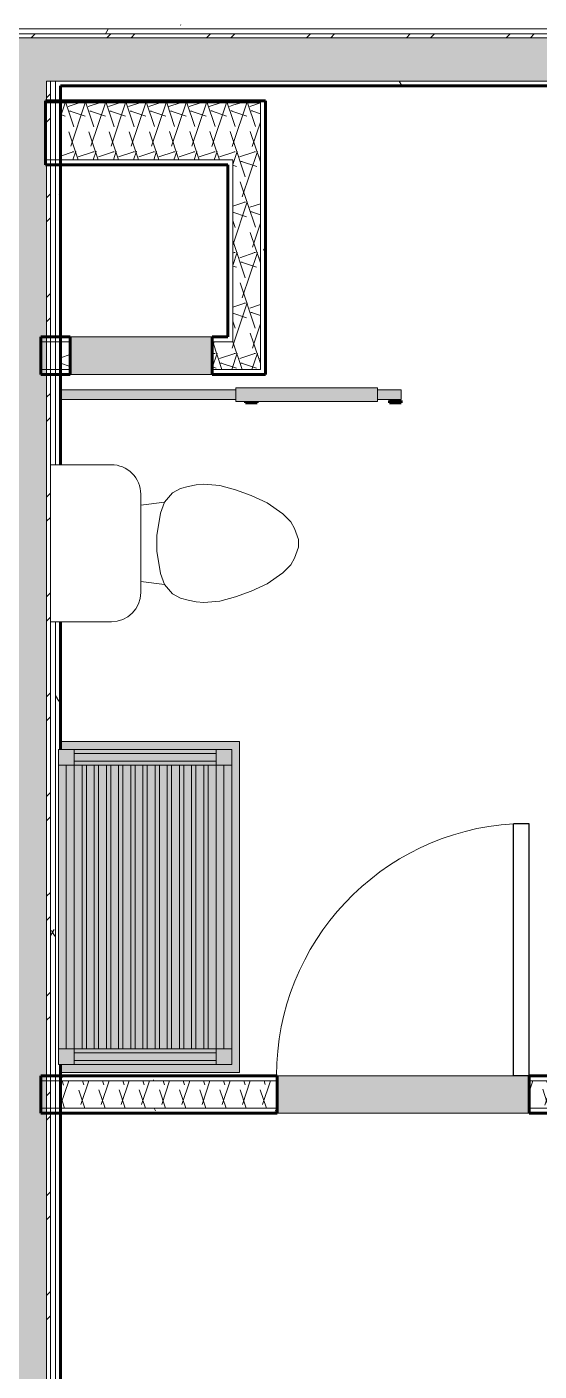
# Model space of a CAD drawing. Header units: inches. Extents: x -4169 to -1846, y 9706 to 12377.
# Drawn here: x -2935.5 to -2870.5, y 10210.2 to 10380.9 of the extents above; entities that cross this region are included whole.
import ezdxf

# ---------------------------------------------------------------- set-up
doc = ezdxf.new("R2010")
doc.units = ezdxf.units.IN
doc.header["$MEASUREMENT"] = 0
for name, color, linetype, lineweight in [('0-1', 7, 'Continuous', 5), ('0-2', 50, 'Continuous', 18), ('A-DOOR-1', 250, 'Continuous', 9), ('A-DOOR-2', 90, 'Continuous', 30), ('A-DOOR-3', 135, 'Continuous', 18), ('A-DOOR-4', 50, 'Continuous', 18), ('A-DOOR-5', 10, 'Continuous', 60), ('A-WALL', 113, 'Continuous', 18), ('A-WALL-1', 8, 'Continuous', 5), ('A-WALL-3', 252, 'Continuous', 18), ('A-WALL-4', 10, 'Continuous', 60), ('A-WALL-5', 50, 'Continuous', 18), ('A-WALL-PATT-1', 250, 'Continuous', 9), ('A-WALL-PATT-2', 253, 'Continuous', 9), ('A-WALL-PATT-4', 111, 'Continuous', 9), ('I-WALL-3', 2, 'Continuous', 60), ('P-SANR-FIXT-2', 250, 'Continuous', 9), ('Q-CASE-1', 9, 'Continuous', 9), ('Q-CASE-3', 250, 'Continuous', 9)]:
    doc.layers.add(name, color=color, linetype=linetype, lineweight=lineweight)
pattern_1 = [(0, (0, 0), (20.48, 5.12), [0.845, -14.515, 0.845, -14.515, -81.92]), (0, (0, 0), (20.48, 5.12), [-30.72, 0.845, -29.875, 0.845, -14.515, -35.84]), (0, (0, 0), (20.48, 5.12), [-76.8, 0.845, -9.395, 0.845, -24.755]), (120, (7.68, 2.56), (-14.67405006737632, 15.1762002695053), [0.8449999999999999, -14.515, 0.8449999999999999, -14.515, -81.91999999999999]), (120, (7.68, 2.56), (-14.67405006737632, 15.1762002695053), [-30.72, 0.8449999999999999, -29.875, 0.8449999999999999, -14.515, -35.84]), (120, (7.68, 2.56), (-14.67405006737632, 15.1762002695053), [-76.79999999999998, 0.8449999999999999, -9.394999999999998, 0.8449999999999999, -24.755]), (240, (10.24, 12.8), (-5.805949932623669, -20.2962002695053), [0.845, -14.515, 0.845, -14.515, -81.92]), (240, (10.24, 12.8), (-5.805949932623669, -20.2962002695053), [-30.72, 0.845, -29.875, 0.845, -14.515, -35.84]), (240, (10.24, 12.8), (-5.805949932623669, -20.2962002695053), [-76.8, 0.845, -9.395, 0.845, -24.755])]
pattern_2 = [(161.57, (0.32, 0.32), (-2.560496184573631, -0.0005373861552858683), [0, -18.214, 2.022, 0]), (18.43, (-0.32, 0.32), (-2.560496184573631, 0.0005373861552860904), [0, -18.214, 2.022, 0]), (108.43, (0.32, 0.32), (1.279220909290681, -6.400876726295667), [6.069999999999999, -14.166]), (71.57, (-0.32, 0.32), (1.279220909290681, 6.400876726295667), [6.07, -14.166])]
pattern_3 = [(45, (0, 0), (-6.335676759431466, 6.335676759431466), []), (45, (0, 9.6), (-6.335676759431466, 6.335676759431466), [])]

# ---------------------------------------------------------------- blocks, each defined once
blk = doc.blocks.new('SWING - SINGLE - FLUSH - 2-8 x 6-8 - PASSAGE-2632542-ENLARGED RCP - 2ND FLOOR PLAN')
at = {"layer": 'A-DOOR-1'}
blk.add_arc((16.00000000000093, 2.37499999999944), 32.06659275674492, 93.57587052023096, 179.9999999999998, dxfattribs=at)
at = {"layer": 'A-DOOR-2'}
for p, q in [((14, 2.374999999999781), (14, 34.37916177666408)), ((16.00000000000093, 34.37916177666408), (14, 34.37916177666408)), ((16.00000000000093, 2.374999999999781), (16.00000000000093, 34.37916177666408)), ((16.00000000000093, 2.374999999999781), (14, 2.374999999999781))]:
    blk.add_line(p, q, dxfattribs=at)
blk = doc.blocks.new('Toilet-Domestic-3D - Toilet-Domestic-3D-1352612-ENLARGED RCP - 2ND FLOOR PLAN')
at = {"layer": 'P-SANR-FIXT-2'}
for p, q in [((-9.976221549255797, 19.47622154925572), (9.976221549255834, 19.47622154925572)), ((-9.976221549255797, 11.74999999999998), (-9.976221549255797, 19.47622154925572)), ((9.976221549255834, 19.47622154925572), (9.976221549255834, 11.74999999999989)), ((6.24999999999998, 8.023778450744098), (-6.250000000000018, 8.023778450744098)), ((-4.861662917351556, 8.023778450744098), (-5.209379619536154, 4.999999999999911)), ((4.861662917351547, 8.023778450744098), (5.209379619536154, 4.999999999999936)), ((-3.835640909808955, 5.499999999999876), (-5.209379619536155, 4.99999999999991)), ((-0.9999999999997728, 5.999999999999972), (-3.835640909808916, 5.499999999999884)), ((0.9999999999997808, 5.999999999999972), (-0.9999999999997728, 5.999999999999972)), ((3.835640909808861, 5.499999999999932), (0.9999999999997852, 5.999999999999972)), ((5.209379619536155, 4.999999999999937), (3.835640909808857, 5.499999999999933)), ((-6.401133212130356, 3.999999999999926), (-6.967897106716618, 2.999999999999912)), ((-5.209379619536154, 4.999999999999911), (-6.401133212130357, 3.999999999999923)), ((6.401133212130349, 3.999999999999955), (5.209379619536156, 4.999999999999936)), ((6.967897106716618, 2.999999999999936), (6.40113321213035, 3.999999999999953)), ((-7.235846299147757, 1.999999999999842), (-7.412844257252363, 0.9961946980916907)), ((-6.967897106716618, 2.999999999999916), (-7.235846299147756, 1.999999999999837)), ((7.235846299147753, 1.999999999999948), (6.967897106716618, 2.999999999999932)), ((7.412844257252371, 0.9961946980917603), (7.235846299147749, 1.999999999999968)), ((-7.412844257252363, 0.9961946980916817), (-7.50000000000002, 3.647082635893639e-14)), ((-7.50000000000002, 2.626845807189436e-14), (-7.325688514504699, -1.992389396183531)), ((7.325688514504699, -1.992389396183527), (7.50000000000002, 8.759659664292484e-14)), ((7.500000000000021, 7.083352582108447e-14), (7.412844257252374, 0.9961946980917403)), ((-7.325688514504693, -1.99238939618356), (-6.787750874495926, -4.000000000000001)), ((6.787750874495935, -4.000000000000014), (7.325688514504697, -1.99238939618353)), ((-6.787750874495902, -4.000000000000084), (-6.05981040596345, -6.000000000000223)), ((6.05981040596353, -6.000000000000034), (6.787750874495948, -3.999999999999969)), ((-6.059810405963483, -6.000000000000149), (-5.127195089653489, -8.000000000000112)), ((5.12719508965351, -8.000000000000068), (6.059810405963534, -6.000000000000026)), ((-5.127195089653483, -8.000000000000119), (-3.739764113511693, -10.0000000000001)), ((3.739764113511725, -10.00000000000005), (5.127195089653514, -8.00000000000006)), ((-3.739764113511675, -10.00000000000013), (-2.739764113511752, -11.00000000000004)), ((2.739764113511739, -11.00000000000005), (3.73976411351172, -10.00000000000006)), ((-2.739764113511752, -11.00000000000004), (-1.873738709727293, -11.50000000000007)), ((-1.8737387097273, -11.50000000000006), (-0.5000000000001319, -12.00000000000002)), ((0.5000000000001499, -12.00000000000002), (1.87373870972732, -11.50000000000006)), ((1.873738709727307, -11.50000000000006), (2.73976411351174, -11.00000000000005)), ((-0.5000000000001313, -12.00000000000002), (0.5000000000001497, -12.00000000000002))]:
    blk.add_line(p, q, dxfattribs=at)
for centre, radius, start, end in [((-6.249999999999996, 11.74999999999996), 3.72622154925582, 179.9999999999996, 269.9999999999993), ((6.250000000000004, 11.74999999999991), 3.726221549255813, 269.9999999999992, 359.9999999999993)]:
    blk.add_arc(centre, radius, start, end, dxfattribs=at)
blk = doc.blocks.new('Bath Vanity - Bath Vanity 42_-2581288-ENLARGED RCP - 2ND FLOOR PLAN')
at = {"layer": 'Q-CASE-1'}
h = blk.add_hatch(color=256, dxfattribs=at)
h.paths.add_polyline_path([(21.7377049180377, 23.99999999998692), (-20.2622950819628, 23.99999999998794), (-20.26229508196323, 1.250000000647439), (-19.26229508196345, 1.250000000647439), (-19.26229508196303, 22.99999999998782), (20.73770491803708, 22.9999999999868), (20.73770491803665, 1.250000000646416), (21.73770491803728, 1.250000000646416), (21.7377049180377, 22.99999999998748)], flags=0)
h.paths.add_polyline_path([(18.73770491803711, 21.99999999998669), (-17.26229508196331, 21.99999999998737), (-17.2622950819634, 20.99999999996406), (18.73770491803702, 20.99999999996338)], flags=0)
h.paths.add_polyline_path([(-17.26229508196212, 19.99999999996327), (-17.26229508196212, 19.45454545451161), (18.73770491803677, 19.45454545451092), (18.73770491803677, 19.99999999996259), (8.436814966736561, 19.99999999996259)], flags=0)
h.paths.add_polyline_path([(8.436814966736561, 18.45454545451047), (-17.26229508196212, 18.45454545451115), (-17.26229508196212, 17.90909090905949), (18.73770491803677, 17.90909090905881), (18.73770491803677, 18.45454545451047)], flags=0)
h.paths.add_polyline_path([(-17.26229508196212, 16.9090909090587), (-17.2622950819622, 16.36363636360704), (18.73770491803668, 16.36363636360635), (18.73770491803677, 16.90909090905802), (8.436814966736561, 16.90909090905802)], flags=0)
h.paths.add_polyline_path([(8.436814966736476, 15.36363636360556), (-17.2622950819622, 15.36363636360624), (-17.2622950819622, 14.81818181815458), (18.73770491803668, 14.81818181815389), (18.73770491803668, 15.36363636360556)], flags=0)
h.paths.add_polyline_path([(8.436814966736476, 13.81818181815344), (-17.2622950819622, 13.81818181815412), (-17.2622950819622, 13.27272727270246), (18.73770491803668, 13.27272727270178), (18.73770491803668, 13.81818181815344)], flags=0)
h.paths.add_polyline_path([(-17.2622950819622, 12.27272727270166), (-17.26229508196229, 11.72727272725), (18.7377049180366, 11.72727272724932), (18.73770491803668, 12.27272727270098), (8.436814966736476, 12.27272727270098)], flags=0)
h.paths.add_polyline_path([(-17.26229508196229, 10.72727272724921), (-17.26229508196229, 10.18181818179754), (18.7377049180366, 10.18181818179686), (18.7377049180366, 10.72727272724852), (8.43681496673639, 10.72727272724852)], flags=0)
h.paths.add_polyline_path([(8.43681496673639, 9.181818181796407), (-17.26229508196229, 9.18181818179709), (-17.26229508196229, 8.636363636345427), (18.7377049180366, 8.636363636344745), (18.7377049180366, 9.181818181796407)], flags=0)
h.paths.add_polyline_path([(8.43681496673639, 7.636363636343949), (-17.26229508196229, 7.636363636344631), (-17.26229508196237, 7.09090909089297), (18.73770491803651, 7.090909090892287), (18.7377049180366, 7.636363636343949)], flags=0)
h.paths.add_polyline_path([(8.436814966736305, 6.090909090891492), (-17.26229508196237, 6.090909090892174), (-17.26229508196237, 5.545454545440513), (18.73770491803651, 5.545454545439831), (18.73770491803651, 6.090909090891492)], flags=0)
h.paths.add_polyline_path([(8.436814966736305, 4.545454545439376), (-17.26229508196237, 4.545454545440058), (-17.26229508196237, 3.999999999988396), (18.73770491803651, 3.999999999987714), (18.73770491803651, 4.545454545439376)], flags=0)
h.paths.add_polyline_path([(18.73770491803651, 2.999999999986918), (-17.26229508196237, 2.999999999987601), (-17.2622950819634, 1.999999999988169), (18.73770491803711, 1.999999999987487), (18.73770491803719, 2.916338168410213)], flags=0)
h = blk.add_hatch(color=256, dxfattribs=at)
h.paths.add_polyline_path([(-19.26229508196354, 22.9999999999876), (-19.26229508196363, 20.99999999996384), (-17.26229508196391, 20.99999999996384), (-17.26229508196382, 22.9999999999876)], flags=0)
h.paths.add_polyline_path([(20.73770491803657, 22.99999999998658), (18.7377049180366, 22.99999999998692), (18.73770491803651, 20.99999999996316), (20.73770491803648, 20.99999999996282), (20.73770491803657, 21.99999999998613)], flags=0)
h.paths.add_polyline_path([(-17.26229508196289, 2.99999999998738), (-19.26229508196388, 2.99999999998738), (-19.26229508196397, 0.9999999999874943), (-17.26229508196391, 0.9999999999874943), (-17.26229508196382, 2.916338168410675)], flags=0)
h.paths.add_polyline_path([(20.73770491803623, 2.999999999986357), (18.737704918036, 2.999999999986698), (18.7377049180366, 0.9999999999874943), (20.73770491803614, 0.9999999999871533), (20.73770491803623, 2.916338168409652)], flags=0)
for points in [[(8.436814966736305, 22.99999999998722), (-17.26229508196365, 22.9999999999879), (-17.26229508196365, 21.99999999998711), (18.73770491803677, 21.99999999998643), (18.73770491803677, 22.99999999998722)], [(-18.76229508196289, 20.99999999996383), (-19.26229508196354, 20.99999999996383), (-19.2622950819638, 2.999999999987366), (-18.76229508196314, 2.999999999987366), (-18.76229508196289, 19.99999999996303)], [(-18.76229508196297, 20.99999999996384), (-18.76229508196323, 2.999999999987373), (-17.76229508196294, 2.999999999987373), (-17.76229508196269, 20.99999999996384)], [(-17.26229508196255, 20.99999999996383), (-17.7622950819626, 20.99999999996383), (-17.76229508196286, 2.999999999987366), (-17.2622950819628, 2.999999999987366), (-17.26229508196255, 19.99999999996303)], [(-17.26229508196255, 20.99999999996383), (-17.26229508196255, 19.99999999996303), (18.73770491803634, 19.99999999996235), (18.73770491803634, 20.99999999996314), (8.436814966736135, 20.99999999996314)], [(18.73770491803634, 20.99999999996315), (18.73770491803608, 2.999999999986684), (19.23770491803614, 2.999999999986684), (19.2377049180364, 20.99999999996315)], [(19.23770491803631, 20.99999999996315), (19.23770491803606, 2.999999999986691), (20.23770491803634, 2.999999999986691), (20.2377049180366, 20.99999999996315)], [(20.73770491803657, 20.99999999996281), (20.23770491803668, 20.99999999996315), (20.23770491803642, 2.999999999986684), (20.73770491803631, 2.999999999986343), (20.73770491803657, 19.99999999996201)], [(8.436814966736135, 19.45454545451069), (-17.26229508196255, 19.45454545451137), (-17.26229508196255, 18.45454545451091), (18.73770491803634, 18.45454545451023), (18.73770491803634, 19.45454545451069)], [(-17.26229508196255, 17.90909090905925), (-17.26229508196255, 16.90909090905846), (18.73770491803634, 16.90909090905777), (18.73770491803634, 17.90909090905857), (8.436814966736135, 17.90909090905857)], [(-17.26229508196263, 16.36363636360679), (-17.26229508196263, 15.363636363606), (18.73770491803625, 15.36363636360532), (18.73770491803625, 16.36363636360611), (8.43681496673605, 16.36363636360611)], [(8.43681496673605, 14.81818181815365), (-17.26229508196263, 14.81818181815434), (-17.26229508196263, 13.81818181815388), (18.73770491803625, 13.8181818181532), (18.73770491803625, 14.81818181815365)], [(-17.26229508196263, 13.27272727270222), (-17.26229508196263, 12.27272727270142), (18.73770491803625, 12.27272727270074), (18.73770491803625, 13.27272727270154), (8.43681496673605, 13.27272727270154)], [(-17.26229508196272, 11.72727272724976), (-17.26229508196272, 10.72727272724897), (18.73770491803617, 10.72727272724829), (18.73770491803617, 11.72727272724908), (8.436814966735964, 11.72727272724908)], [(8.436814966735964, 10.18181818179662), (-17.26229508196272, 10.18181818179731), (-17.26229508196272, 9.181818181796851), (18.73770491803617, 9.181818181796169), (18.73770491803617, 10.18181818179662)], [(8.436814966735964, 8.636363636344509), (-17.26229508196272, 8.636363636345191), (-17.26229508196272, 7.636363636344394), (18.73770491803617, 7.636363636343712), (18.73770491803617, 8.636363636344509)], [(8.436814966735879, 7.09090909089205), (-17.2622950819628, 7.090909090892732), (-17.2622950819628, 6.090909090891937), (18.73770491803608, 6.090909090891254), (18.73770491803608, 7.09090909089205)], [(8.436814966735879, 5.545454545439592), (-17.2622950819628, 5.545454545440275), (-17.2622950819628, 4.54545454543982), (18.73770491803608, 4.545454545439138), (18.73770491803608, 5.545454545439592)], [(-17.2622950819628, 3.999999999988158), (-17.2622950819628, 2.999999999988727), (18.73770491803608, 2.99999999998668), (18.73770491803608, 3.999999999987476), (-16.26229508196311, 3.999999999987817)], [(8.436814966735879, 1.999999999987224), (-17.26229508196374, 1.999999999987906), (-17.26229508196374, 0.9999999999871106), (18.73770491803677, 0.9999999999864285), (18.73770491803677, 1.999999999987224)]]:
    blk.add_hatch(color=256, dxfattribs=at).paths.add_polyline_path(points, flags=0)
at = {"layer": 'Q-CASE-3'}
for p, q in [((-20.26229508196721, 1.250000000659068), (-20.26229508196721, 24.00000000000004)), ((-20.26229508196721, 24.00000000000004), (21.73770491803278, 24.00000000000004)), ((21.73770491803278, 24.00000000000004), (21.73770491803278, 1.250000000657788)), ((-19.26229508196721, 21.00000000000005), (-19.26229508196721, 23.00000000000005)), ((-19.26229508196721, 23.00000000000005), (-17.26229508196711, 23.00000000000005)), ((-17.26229508196741, 23.00000000000006), (18.73770491803297, 23.00000000000006)), ((-17.26229508196711, 23.00000000000005), (-17.26229508196711, 21.00000000000005)), ((18.73770491803292, 21.00000000000006), (18.73770491803292, 23.00000000000005)), ((18.73770491803292, 23.00000000000005), (20.73770491803282, 23.00000000000005)), ((20.73770491803282, 23.00000000000005), (20.73770491803282, 21.00000000000006)), ((-19.26229508196635, 20.99999999999962), (-19.26229508196635, 2.999999999999535)), ((-17.26229508196711, 21.00000000000005), (-19.26229508196721, 21.00000000000005)), ((-18.76229508196634, 20.99999999999962), (-18.76229508196634, 2.999999999999542)), ((-17.76229508196634, 20.99999999999962), (-17.76229508196634, 2.999999999999542)), ((-17.26229508196741, 21.99999999999996), (18.73770491803297, 21.99999999999996)), ((18.73770491803279, 20.99999999997576), (-17.26229508196634, 20.99999999997576)), ((-17.26229508196633, 20.99999999999962), (-17.26229508196633, 2.999999999999535)), ((18.73770491803287, 20.999999999997), (18.73770491803287, 2.999999999996916)), ((20.73770491803282, 21.00000000000006), (18.73770491803292, 21.00000000000006)), ((19.23770491803288, 20.99999999999701), (19.23770491803288, 2.999999999996923)), ((20.23770491803288, 20.99999999999701), (20.23770491803288, 2.999999999996923)), ((20.73770491803289, 20.999999999997), (20.73770491803289, 2.999999999996916)), ((-17.26229508196634, 19.99999999997577), (18.73770491803279, 19.99999999997577)), ((18.73770491803284, 19.45454545452343), (-17.2622950819664, 19.45454545452343)), ((-17.2622950819664, 18.45454545452343), (18.73770491803274, 18.45454545452343)), ((18.73770491803284, 17.9090909090711), (-17.2622950819663, 17.9090909090711)), ((-17.2622950819663, 16.9090909090711), (18.73770491803284, 16.9090909090711)), ((18.73770491803284, 16.36363636361876), (-17.2622950819663, 16.36363636361876)), ((-17.2622950819663, 15.36363636361877), (18.73770491803284, 15.36363636361877)), ((18.73770491803283, 14.81818181816643), (-17.2622950819663, 14.81818181816643)), ((-17.2622950819664, 13.81818181816643), (18.73770491803283, 13.81818181816643)), ((18.73770491803283, 13.2727272727141), (-17.2622950819664, 13.2727272727141)), ((-17.2622950819664, 12.2727272727141), (18.73770491803273, 12.2727272727141)), ((18.73770491803283, 11.72727272726176), (-17.2622950819663, 11.72727272726176)), ((-17.2622950819663, 10.72727272726176), (18.73770491803283, 10.72727272726176)), ((18.73770491803283, 10.18181818180943), (-17.2622950819663, 10.18181818180943)), ((-17.2622950819663, 9.181818181809431), (18.73770491803283, 9.181818181809431)), ((18.73770491803283, 8.636363636357094), (-17.2622950819663, 8.636363636357094)), ((-17.2622950819664, 7.636363636357098), (18.73770491803282, 7.636363636357098)), ((18.73770491803282, 7.09090909090476), (-17.2622950819664, 7.09090909090476)), ((-17.2622950819664, 6.090909090904764), (18.73770491803272, 6.090909090904764)), ((18.73770491803283, 5.545454545452423), (-17.2622950819663, 5.545454545452423)), ((-17.2622950819663, 4.545454545452427), (18.73770491803282, 4.545454545452427)), ((18.73770491803282, 4.000000000000091), (-17.2622950819663, 4.000000000000091)), ((-19.26229508196721, 0.9999999999999977), (-19.26229508196721, 2.999999999999993)), ((-19.26229508196721, 2.999999999999993), (-17.26229508196721, 2.999999999999993)), ((-17.2622950819663, 3.000000000000094), (18.73770491803271, 3.000000000000094)), ((-17.26229508196721, 2.999999999999993), (-17.26229508196721, 0.9999999999999977)), ((-17.26229508196741, 2.000000000000059), (18.73770491803297, 2.000000000000059)), ((18.73770491803283, 0.9999999999999977), (18.73770491803283, 3.000000000000106)), ((18.73770491803283, 3.000000000000106), (20.73770491803282, 3.000000000000106)), ((20.73770491803282, 3.000000000000106), (20.73770491803282, 0.9999999999999977)), ((-17.26229508196721, 0.9999999999999977), (-19.26229508196721, 0.9999999999999977)), ((-17.26229508196741, 0.9999999999999537), (18.73770491803297, 0.9999999999999537)), ((20.73770491803282, 0.9999999999999977), (18.73770491803283, 0.9999999999999977))]:
    blk.add_line(p, q, dxfattribs=at)
blk = doc.blocks.new('BARN - FLUSH - WIDTH 2-V94-ENLARGED RCP - 2ND FLOOR PLAN')
at = {"layer": 'A-DOOR-3'}
for points in [[(-32.9999999999901, 5.674402730998529), (-31.49999999998976, 5.6744027309987), (-31.49999999998976, 6.000000000003772), (-32.9999999999901, 6.000000000003602)], [(-29.99999999998942, 4.072925211102298), (-11.99999999998943, 4.072925211103151), (-11.99999999998943, 5.822925211104116), (-29.99999999998942, 5.822925211103263)], [(-14.73397552619508, 5.822925211103629), (-13.23397552619508, 5.8229252111038), (-13.23397552619508, 6.000000000003772), (-14.73397552619508, 6.000000000003602)]]:
    blk.add_hatch(color=256, dxfattribs=at).paths.add_polyline_path(points, flags=0)
h = blk.add_hatch(color=256, dxfattribs=at)
h.paths.add_polyline_path([(-32.9999999999901, 5.55162885253198), (-32.9999999999901, 4.947925211099138), (-29.99999999999045, 4.947925211099308), (-29.99999999999045, 5.572925211101466), (-32.9999999999901, 5.572925211101295)], flags=0)
h.paths.add_polyline_path([(-11.99999999999045, 5.260425211102264), (-11.99999999999045, 4.947925211100161), (10.26089017418644, 4.954176804774212), (10.26089017418644, 5.572925211103342), (-11.99999999999045, 5.551628852533003), (-11.99999999999045, 5.32946080483011)], flags=0)
h = blk.add_hatch(color=256, dxfattribs=at)
h.paths.add_polyline_path([(-32.9999999999901, 4.344221569668509), (-32.9999999999901, 4.322925211099022), (-29.99999999999045, 4.344221569668679), (-29.99999999999045, 4.947925211099308), (-32.9999999999901, 4.947925211099138), (-32.9999999999901, 4.40665933373386)], flags=0)
h.paths.add_polyline_path([(-11.99999999999045, 4.861652196067288), (-11.99999999999045, 4.322925211100046), (10.26089017418644, 4.346634594759184), (10.26089017418644, 4.947925211101184), (-11.99999999999045, 4.947925211100161)], flags=0)
at = {"layer": 'A-DOOR-4'}
for p, q in [((-29.99999999999045, 5.572925211101294), (-32.9999999999901, 5.572925211101294)), ((-33.00000000000029, 5.572925211097445), (-33.00000000000029, 4.947925211097454)), ((-30.00000000000021, 4.072925211099277), (-30.00000000000021, 5.822925211099275)), ((-30.00000000000021, 5.822925211099275), (-12.00000000000021, 5.822925211099275)), ((-12.00000000000021, 5.822925211099275), (-12.00000000000021, 4.072925211099277)), ((10.26089017418712, 5.572925211101294), (-11.99999999999045, 5.572925211101465)), ((-33.00000000000029, 4.947925211097447), (-33.00000000000029, 4.322925211097445)), ((-32.9999999999901, 4.322925211101408), (-29.99999999999045, 4.322925211101238)), ((-12.00000000000021, 4.072925211099277), (-30.00000000000021, 4.072925211099277)), ((-11.99999999999045, 4.322925211101238), (10.26089017418712, 4.322925211101238))]:
    blk.add_line(p, q, dxfattribs=at)
at = {"layer": 'A-DOOR-5'}
for p, q in [((-33.00000000000015, 5.999999999999679), (-33.00000000000015, 5.674402730994662)), ((-31.50000000000015, 5.999999999999679), (-33.00000000000015, 5.999999999999679)), ((-33.00000000000015, 5.674402730994662), (-31.50000000000015, 5.674402730994662)), ((-31.50000000000015, 5.674402730994662), (-31.50000000000015, 5.999999999999679)), ((-14.73397552620525, 5.999999999999679), (-14.73397552620525, 5.822925211098959)), ((-13.23397552620525, 5.999999999999679), (-14.73397552620525, 5.999999999999679)), ((-13.23397552620525, 5.822925211099067), (-13.23397552620525, 5.999999999999679))]:
    blk.add_line(p, q, dxfattribs=at)
blk = doc.blocks.new('CTR - 1st Phase - Unit Layouts_rvt-1-ENLARGED RCP - 2ND FLOOR PLAN')
at = {"layer": 'A-WALL-1'}
for points in [[(-2923.928485898754, 10336.78939611116), (-2912.012846506337, 10336.78939611116), (-2912.012846506337, 10341.53939611116), (-2930.012846506339, 10341.53939611117), (-2930.012846506339, 10336.78939611116)], [(-2871.773736678813, 10242.98939610517), (-2871.773736678813, 10247.73939610519), (-2903.773736678816, 10247.73939610519), (-2903.773736678816, 10242.98939610517), (-2890.162517857239, 10242.98939610517)]]:
    blk.add_hatch(color=256, dxfattribs=at).paths.add_polyline_path(points, flags=0)
at = {"layer": 'A-WALL-3'}
blk.add_hatch(color=256, dxfattribs=at).paths.add_polyline_path([(-2909.38784650659, 10371.2893961162), (-2905.88784650659, 10371.2893961162), (-2905.893098607429, 10371.5393961162), (-2931.273736679302, 10371.51913538687), (-2931.273736679302, 10371.28939611623), (-2910.01284650659, 10371.28939611623)], flags=0)
at = {"layer": 'A-WALL-PATT-1'}
h = blk.add_hatch(dxfattribs=at)
h.set_pattern_fill('FP_1', color=256, style=0, pattern_type=2)
h.set_pattern_definition(pattern_1)
h.paths.add_polyline_path([(-2905.262846506592, 10337.41439611116), (-2905.26284650659, 10371.5393961162), (-2905.88784650659, 10371.5393961162), (-2905.88784650659, 10337.41439611116)], flags=0)
h = blk.add_hatch(dxfattribs=at)
h.set_pattern_fill('FP_1', color=256, style=0, pattern_type=2)
h.set_pattern_definition(pattern_1)
h.paths.add_polyline_path([(-2903.773736678816, 10247.11439610517), (-2903.773736678816, 10247.73939610517), (-2931.273736679303, 10247.73939610517), (-2931.273736679303, 10247.11439610517), (-2908.523736681157, 10247.11439610517)], flags=0)
h.paths.add_polyline_path([(-2869.275296704765, 10247.11439610519), (-2869.262846505562, 10247.11439610519), (-2869.262846505562, 10247.73939610523), (-2871.773736678813, 10247.73939610519), (-2871.773736678813, 10247.11439610519)], flags=0)
h.paths.add_polyline_path([(-2864.512846505563, 10247.11439610524), (-2805.873736679679, 10247.11439610524), (-2805.873736679679, 10247.73939610524), (-2864.512846505563, 10247.73939610524)], flags=0)
h = blk.add_hatch(dxfattribs=at)
h.set_pattern_fill('FP_1', color=256, style=0, pattern_type=2)
h.set_pattern_definition(pattern_1)
h.paths.add_polyline_path([(-2908.523736681157, 10242.98939610515), (-2903.773736678816, 10242.98939610515), (-2903.773736678816, 10243.61439610515), (-2931.273736679303, 10243.61439610515), (-2931.273736679303, 10242.98939610517), (-2923.928485898755, 10242.98939610515)], flags=0)
h.paths.add_polyline_path([(-2869.262846505562, 10242.98939610519), (-2869.262846505562, 10243.6143961052), (-2871.773736678813, 10243.61439610519), (-2871.773736678813, 10242.98939610519), (-2869.357468019503, 10242.98939610519)], flags=0)
h.paths.add_polyline_path([(-2835.386236679748, 10242.9893961052), (-2805.873736679679, 10242.9893961052), (-2805.873736679679, 10243.6143961052), (-2864.512846505563, 10243.6143961052), (-2864.512846505563, 10242.9893961052), (-2856.396549815724, 10242.9893961052)], flags=0)
at = {"layer": 'A-WALL-PATT-2'}
h = blk.add_hatch(dxfattribs=at)
h.set_pattern_fill('FP_2', color=256, style=0, pattern_type=2)
h.set_pattern_definition(pattern_2)
h.paths.add_polyline_path([(-2909.38784650659, 10364.0393961162), (-2909.38784650659, 10371.2893961162), (-2931.273736679302, 10371.28939611623), (-2931.273736679302, 10364.03939611623), (-2910.01284650659, 10364.03939611623)], flags=0)
h = blk.add_hatch(dxfattribs=at)
h.set_pattern_fill('FP_2', color=256, style=0, pattern_type=2)
h.set_pattern_definition(pattern_2)
h.paths.add_polyline_path([(-2909.38784650659, 10340.91439611116), (-2905.88784650659, 10340.91439611116), (-2905.88784650659, 10371.2893961162), (-2909.38784650659, 10371.2893961162), (-2909.38784650659, 10341.53939611116)], flags=0)
h = blk.add_hatch(dxfattribs=at)
h.set_pattern_fill('FP_2', color=256, style=0, pattern_type=2)
h.set_pattern_definition(pattern_2)
h.paths.add_polyline_path([(-2907.045501877997, 10337.41439611116), (-2905.88784650659, 10337.41439611116), (-2905.88784650659, 10340.91439611116), (-2912.012846506337, 10340.91439611116), (-2912.012846506337, 10337.41439611117), (-2909.012846506341, 10337.41439611116)], flags=0)
h.paths.add_polyline_path([(-2930.012846506339, 10337.41439611118), (-2930.012846506339, 10340.91439611118), (-2931.273736679302, 10340.91439611118), (-2931.273736679302, 10337.41439611118)], flags=0)
h = blk.add_hatch(dxfattribs=at)
h.set_pattern_fill('FP_2', color=256, style=0, pattern_type=2)
h.set_pattern_definition(pattern_2)
h.paths.add_polyline_path([(-2925.386322145953, 10243.61439610515), (-2903.773736678816, 10243.61439610515), (-2903.773736678816, 10247.11439610517), (-2931.273736679303, 10247.11439610517), (-2931.273736679303, 10243.61439610515), (-2925.649447980484, 10243.61439610515)], flags=0)
h.paths.add_polyline_path([(-2871.773736678813, 10243.61439610519), (-2869.262846505562, 10243.6143961052), (-2869.275296704765, 10247.11439610519), (-2871.773736678813, 10247.11439610519)], flags=0)
h.paths.add_polyline_path([(-2805.746198608615, 10243.6143961052), (-2805.248736679676, 10243.6143961052), (-2805.248736679676, 10247.11439610524), (-2864.512846505563, 10247.11439610524), (-2864.512846505563, 10243.6143961052), (-2805.873736679679, 10243.6143961052)], flags=0)
at = {"layer": 'A-WALL-4'}
for p, q in [((-2933.148736719227, 10371.53939611622), (-2910.012846506587, 10371.53939611619)), ((-2933.148736719235, 10363.41439611622), (-2933.148736719227, 10371.53939611622)), ((-2910.012846506587, 10371.53939611619), (-2905.887846506587, 10371.53939611619)), ((-2905.887846506587, 10371.53939611619), (-2905.262846506586, 10371.53939611618)), ((-2905.262846506586, 10371.53939611618), (-2905.262846506588, 10341.53939611115)), ((-2910.012846506587, 10363.41439611619), (-2933.148736719235, 10363.41439611622)), ((-2910.012846506588, 10341.53939611115), (-2910.012846506587, 10363.41439611619)), ((-2933.773736719253, 10336.78939611117), (-2933.77373671925, 10341.53939611117)), ((-2933.77373671925, 10341.53939611117), (-2930.012846506334, 10341.53939611117)), ((-2930.012846506334, 10341.53939611117), (-2930.012846506337, 10336.78939611117)), ((-2912.012846506337, 10336.78939611115), (-2912.012846506334, 10341.53939611115)), ((-2912.012846506334, 10341.53939611115), (-2910.012846506588, 10341.53939611115)), ((-2905.262846506588, 10341.53939611115), (-2905.262846506589, 10337.41439611115)), ((-2930.012846506337, 10336.78939611117), (-2933.773736719253, 10336.78939611117)), ((-2905.262846506589, 10336.78939611115), (-2912.012846506337, 10336.78939611115)), ((-2905.262846506589, 10337.41439611115), (-2905.262846506589, 10336.78939611115)), ((-2933.773736678813, 10247.73939610514), (-2903.773736678813, 10247.73939610516)), ((-2933.77373667881, 10242.98939610514), (-2933.773736678813, 10247.73939610514)), ((-2903.773736678813, 10247.73939610516), (-2903.77373667881, 10242.98939610516)), ((-2871.773736678813, 10247.73939610518), (-2869.26284650556, 10247.73939610518)), ((-2871.77373667881, 10242.98939610518), (-2871.773736678813, 10247.73939610518)), ((-2903.77373667881, 10242.98939610516), (-2933.77373667881, 10242.98939610514)), ((-2869.262846505556, 10242.98939610518), (-2871.77373667881, 10242.98939610518))]:
    blk.add_line(p, q, dxfattribs=at)
at = {"layer": 'A-WALL-5'}
for p, q in [((-2910.012846506587, 10371.28939611619), (-2933.148736719227, 10371.28939611622)), ((-2909.387846506586, 10371.28939611619), (-2910.012846506587, 10371.28939611619)), ((-2905.887846506587, 10371.28939611618), (-2909.387846506586, 10371.28939611619)), ((-2905.887846506587, 10371.53939611619), (-2905.887846506587, 10371.28939611618)), ((-2905.887846506587, 10371.28939611618), (-2905.887846506587, 10371.53939611619)), ((-2905.887846506587, 10371.28939611618), (-2905.887846506588, 10341.53939611115)), ((-2910.012846506587, 10364.03939611619), (-2933.148736719235, 10364.03939611622)), ((-2909.387846506587, 10364.03939611619), (-2910.012846506587, 10364.03939611619)), ((-2909.387846506587, 10364.03939611619), (-2909.387846506588, 10341.53939611115)), ((-2912.012846506334, 10341.53939611115), (-2930.012846506334, 10341.53939611116)), ((-2909.387846506588, 10340.91439611115), (-2909.387846506588, 10341.53939611115)), ((-2905.887846506589, 10340.91439611115), (-2905.887846506588, 10341.53939611115)), ((-2933.77373671925, 10340.91439611117), (-2930.012846506334, 10340.91439611117)), ((-2912.012846506334, 10340.91439611115), (-2909.387846506588, 10340.91439611115)), ((-2905.887846506589, 10337.41439611115), (-2905.887846506589, 10340.91439611115)), ((-2933.773736719253, 10337.41439611117), (-2930.012846506336, 10337.41439611117)), ((-2930.012846506337, 10336.78939611116), (-2912.012846506337, 10336.78939611115)), ((-2912.012846506336, 10337.41439611115), (-2905.887846506588, 10337.41439611115)), ((-2871.773736678813, 10247.73939610518), (-2903.773736678813, 10247.73939610516)), ((-2903.773736678813, 10247.11439610516), (-2933.773736678812, 10247.11439610514)), ((-2869.26284650556, 10247.11439610518), (-2871.773736678812, 10247.11439610518)), ((-2903.77373667881, 10243.61439610516), (-2933.77373667881, 10243.61439610514)), ((-2903.77373667881, 10242.98939610516), (-2871.77373667881, 10242.98939610518)), ((-2869.262846505556, 10243.61439610519), (-2871.77373667881, 10243.61439610518))]:
    blk.add_line(p, q, dxfattribs=at)
at = {"layer": '0-2'}
for name, p, rotation in [('BARN - FLUSH - WIDTH 2-V94-ENLARGED RCP - 2ND FLOOR PLAN', (-2921.012846506335, 10339.16439611116), 180), ('Toilet-Domestic-3D - Toilet-Domestic-3D-1352612-ENLARGED RCP - 2ND FLOOR PLAN', (-2913.047515170077, 10315.34147092038), 89.99999999995664), ('Bath Vanity - Bath Vanity 42_-2581288-ENLARGED RCP - 2ND FLOOR PLAN', (-2932.523736681163, 10269.90210102826), 269.9999999999692)]:
    blk.add_blockref(name, p, dxfattribs=dict(at, rotation=rotation))
blk.add_blockref('SWING - SINGLE - FLUSH - 2-8 x 6-8 - PASSAGE-2632542-ENLARGED RCP - 2ND FLOOR PLAN', (-2887.773736678811, 10245.36439610517), dxfattribs=at)

msp = doc.modelspace()

# ---------------------------------------------------------------- hatches: boundary and pattern name
at = {"layer": 'A-WALL-PATT-4'}
h = msp.add_hatch(dxfattribs=at)
h.set_pattern_fill('FP_1', color=256, style=0, pattern_type=2)
h.set_pattern_definition(pattern_1)
h.paths.add_polyline_path([(-2798.648736673931, 10380.66439611051), (-2798.023736673931, 10380.66439611051), (-2798.023736673931, 10381.16439611051), (-3072.998736675085, 10381.16439611051), (-3072.998736675087, 10380.66439611051), (-2799.148736673928, 10380.66439611051)], flags=0)
h = msp.add_hatch(dxfattribs=at)
h.set_pattern_fill('FP_1', color=256, style=0, pattern_type=2)
h.set_pattern_definition(pattern_1)
h.paths.add_polyline_path([(-2933.023736679309, 10380.03939611051), (-2798.648736673931, 10380.03939611051), (-2798.671218688319, 10380.66439611051), (-3072.373736675086, 10380.65167895915), (-3072.373736675086, 10380.03939611051), (-2938.523736679309, 10380.03939611051)], flags=0)
h = msp.add_hatch(dxfattribs=at)
h.set_pattern_fill('FP_38', color=256, style=0, pattern_type=2)
h.set_pattern_definition(pattern_3)
h.paths.add_polyline_path([(-2933.023736679309, 10379.53939611051), (-2799.148736673928, 10379.53939611051), (-2799.163022388216, 10380.03939611051), (-3071.873736675086, 10380.03939611051), (-3071.873736675088, 10379.53939611051), (-2938.523736679309, 10379.53939611051)], flags=0)
h = msp.add_hatch(dxfattribs=at)
h.set_pattern_fill('FP_2', color=256, style=0, pattern_type=2)
h.set_pattern_definition(pattern_2)
h.paths.add_polyline_path([(-3066.373736675087, 10374.03939611051), (-2804.64873667393, 10374.04249630892), (-2804.64873667393, 10379.53939611051), (-3066.373736675087, 10379.53819637925), (-3066.373736675087, 10374.04249692416)], flags=0)
h = msp.add_hatch(dxfattribs=at)
h.set_pattern_fill('FP_1', color=256, style=0, pattern_type=2)
h.set_pattern_definition(pattern_1)
h.paths.add_polyline_path([(-2939.148736679309, 10373.41439611051), (-2939.149751355586, 10374.03939611051), (-3065.748736675086, 10374.03939611051), (-3065.748736675086, 10373.41439611051), (-2939.773736679309, 10373.41439611051)], flags=0)
h.paths.add_polyline_path([(-2822.630581774207, 10373.41439611051), (-2805.27373667393, 10373.41439611051), (-2805.27373667393, 10374.03939611051), (-2865.137846505642, 10374.03939611051), (-2865.137846505642, 10373.41439611051), (-2844.330791590306, 10373.41439611051)], flags=0)
h.paths.add_polyline_path([(-2891.950993622013, 10373.41439611051), (-2868.637846505676, 10373.41439611051), (-2868.637846505676, 10374.03939611051), (-2931.898736679309, 10374.03939611051), (-2931.898736679309, 10373.41439611051), (-2923.928485898754, 10373.41439611051)], flags=0)
h = msp.add_hatch(dxfattribs=at)
h.set_pattern_fill('FP_2', color=256, style=0, pattern_type=2)
h.set_pattern_definition(pattern_2)
h.paths.add_polyline_path([(-2933.023736679305, 9988.439396110514), (-2933.023736679303, 10374.03939611051), (-2938.523736679303, 10374.01224366185), (-2938.523736679304, 10140.21600593606), (-2937.89873668517, 10140.21600593606), (-2937.898736685171, 10110.21600593606), (-2938.523736679304, 10110.21600593606), (-2938.523736679305, 9988.439396110514)], flags=0)
h = msp.add_hatch(dxfattribs=at)
h.set_pattern_fill('FP_38', color=256, style=0, pattern_type=2)
h.set_pattern_definition(pattern_3)
h.paths.add_polyline_path([(-2932.523736679311, 9988.439396110514), (-2932.523736679309, 10374.03939611051), (-2933.023736679303, 10374.03939611051), (-2933.023736679305, 9988.439396110514)], flags=0)
h = msp.add_hatch(dxfattribs=at)
h.set_pattern_fill('FP_1', color=256, style=0, pattern_type=2)
h.set_pattern_definition(pattern_1)
h.paths.add_polyline_path([(-2932.523736679311, 9988.439396110514), (-2931.898736679312, 9988.439396110514), (-2931.89873667931, 10305.36524937114), (-2932.523736679309, 10305.36524937114), (-2932.523736679304, 10027.93642116731)], flags=0)
h.paths.add_polyline_path([(-2932.523736679303, 10325.31769246965), (-2931.898736679309, 10325.31769246965), (-2931.898736679314, 10374.03939611051), (-2932.523736679309, 10374.01224902265), (-2932.523736679309, 10329.5626599581)], flags=0)
h = msp.add_hatch(dxfattribs=at)
h.set_pattern_fill('FP_1', color=256, style=0, pattern_type=2)
h.set_pattern_definition(pattern_1)
h.paths.add_polyline_path([(-2931.273736679305, 9988.439396110514), (-2931.273736679303, 10249.16439611024), (-2931.523736681177, 10249.16439611024), (-2931.523736681177, 10289.16439611024), (-2931.273736679303, 10289.16439611024), (-2931.273736679303, 10305.36524937114), (-2931.89873667931, 10305.36524937114), (-2931.898736679312, 9988.439396110514)], flags=0)
h.paths.add_polyline_path([(-2931.898736679309, 10325.31769246965), (-2931.273736679303, 10325.31769246965), (-2931.273736679302, 10373.41439611051), (-2931.898736679309, 10373.41439611051), (-2931.898736679309, 10329.5626599581)], flags=0)

# ---------------------------------------------------------------- linework, layer by layer
at = {"layer": 'A-WALL'}
for p, q in [((-2798.023736673928, 10380.6643961105), (-3072.998736675082, 10380.6643961105)), ((-2798.648736673928, 10380.0393961105), (-3072.373736675082, 10380.0393961105)), ((-2799.148736673928, 10379.5393961105), (-3071.873736675083, 10379.5393961105)), ((-2933.023736679302, 9988.439396110505), (-2933.023736679306, 10374.0393961105)), ((-2804.648736673927, 10374.0393961105), (-2933.023736679306, 10374.0393961105)), ((-2932.523736679305, 10325.31769246964), (-2932.523736679306, 10374.0393961105)), ((-2931.898736679306, 10325.31769246964), (-2931.898736679306, 10374.0393961105)), ((-2932.523736679302, 9988.439396110505), (-2932.523736679305, 10305.36524937113)), ((-2931.898736679303, 9988.439396110505), (-2931.898736679305, 10305.36524937113))]:
    msp.add_line(p, q, dxfattribs=at)
at = {"layer": 'I-WALL-3'}
for p, q in [((-2931.273736679306, 10373.4143961105), (-2931.273736679306, 10325.31769246964)), ((-2805.273736673927, 10373.4143961105), (-2931.273736679306, 10373.4143961105)), ((-2931.273736679305, 10305.36524937113), (-2931.273736679305, 10289.16439611023)), ((-2931.273736679305, 10249.16439611023), (-2931.273736679302, 9988.439396110505))]:
    msp.add_line(p, q, dxfattribs=at)

# ---------------------------------------------------------------- block references
at = {"layer": '0-1'}
msp.add_blockref('CTR - 1st Phase - Unit Layouts_rvt-1-ENLARGED RCP - 2ND FLOOR PLAN', (0, 0), dxfattribs=at)

doc.saveas('drawing.dxf')
